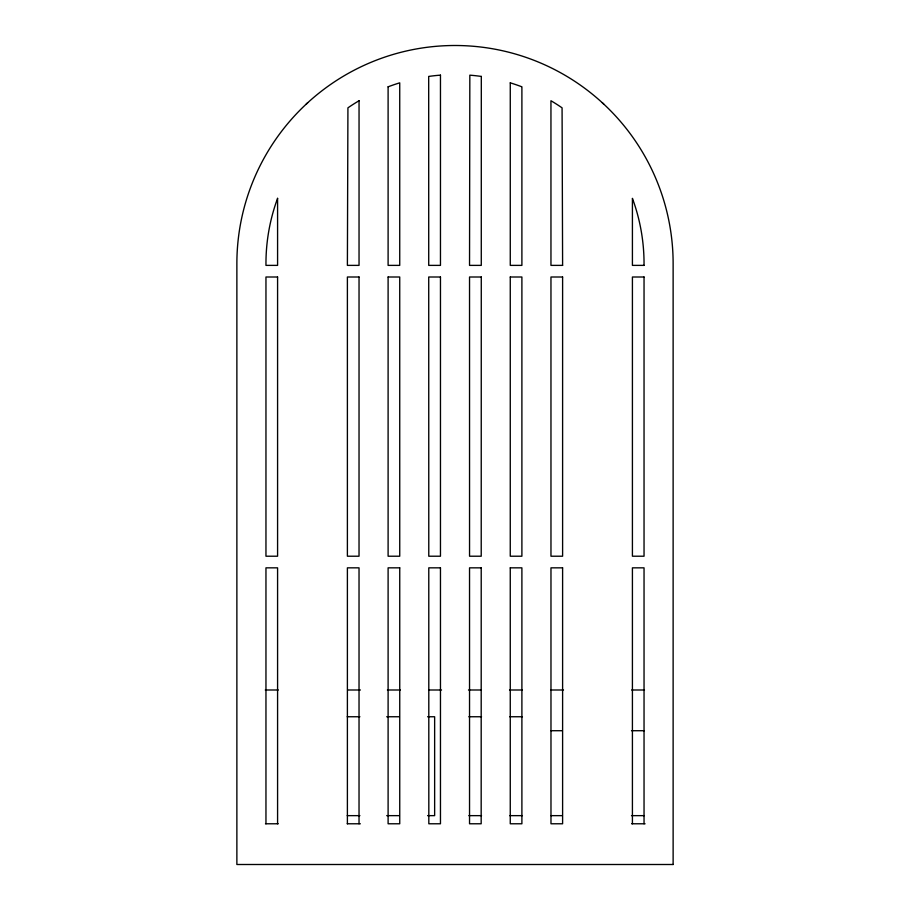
<?xml version="1.0" encoding="UTF-8"?>
<svg xmlns="http://www.w3.org/2000/svg" width="910" height="910" viewBox="0 0 910 910"><rect width="100%" height="100%" fill="white"/><g stroke="black" fill="none" stroke-linecap="round" stroke-linejoin="round"><path stroke-width="1.36" d="M359.029 823.778L359.029 567.84L347.392 567.84L347.392 823.778M306.238 104.104L307.637 102.807M265.276 689.996L278.312 689.996M347.643 689.996L360.428 689.996M387.41 689.996L400.366 689.996M428.587 689.996L441.521 689.996M468.479 689.996L481.253 689.996M509.543 689.996L522.408 689.996M550.721 689.996L563.506 689.996M631.677 689.996L644.462 689.996M347.211 716.75L359.905 716.75M386.693 716.75L399.388 716.75M427.586 716.75L434.639 716.75L434.639 815.644L427.586 815.644M468.832 716.75L481.526 716.75M509.725 716.75L522.42 716.75M550.982 730.719L562.278 730.719M631.494 730.719L644.212 730.719M347.211 815.644L359.905 815.644M386.693 815.644L399.388 815.644M468.832 815.644L481.526 815.644M509.725 815.644L522.42 815.644M550.982 815.644L562.278 815.644M631.494 815.644L644.212 815.644M265.481 823.778L278.221 823.778M347.233 823.778L360.349 823.778M631.62 823.778L645.076 823.778M602.363 102.807L603.762 104.104M644.041 823.778L644.041 567.84L632.416 567.84L632.416 823.778M277.584 823.778L277.584 567.84L265.959 567.84L265.959 823.778M359.04 277.004L359.029 556.215L347.392 556.215L347.392 277.004L359.04 277.004M359.052 100.737L359.04 265.379L347.392 265.379L347.927 107.835A189.041 189.041 0 0 1 359.052 100.737M388.104 277.004L388.104 556.215L399.74 556.215L399.729 277.004L388.104 277.004M388.104 86.814L388.104 265.379L399.729 265.379L399.729 82.844A189.041 189.041 0 0 0 388.798 86.552L388.104 86.814M440.463 567.84L440.463 823.778L428.826 823.778L428.781 567.84L440.463 567.84M481.219 567.851L481.174 823.778L469.537 823.778L469.537 567.84L481.219 567.851M481.276 277.004L481.219 556.215L469.549 556.215L469.537 277.004L481.276 277.004M481.31 76.429L481.276 265.379L469.537 265.379L469.833 75.166A189.041 189.041 0 0 1 481.31 76.429M510.26 567.84L510.26 823.778L521.896 823.778L521.896 567.84L510.26 567.84M510.271 277.004L510.26 556.215L521.896 556.215L521.896 277.004L510.271 277.004M510.271 82.844L510.271 265.379L521.896 265.379L521.896 86.814L521.202 86.552A189.041 189.041 0 0 0 510.271 82.844M277.584 198.346L277.357 198.971A189.041 189.041 0 0 0 265.959 263.627L265.959 265.379L277.584 265.379L277.584 198.346M440.463 75.143L440.167 75.166A189.041 189.041 0 0 0 428.69 76.429L428.724 265.379L440.463 265.379L440.463 75.143M562.607 265.379L550.96 265.379L550.948 100.737A189.041 189.041 0 0 1 562.073 107.835L562.607 265.379M644.041 265.379L632.416 265.379L632.416 198.346L632.643 198.971A189.041 189.041 0 0 1 644.041 263.627L644.041 265.379M277.584 277.004L265.959 277.004L265.959 556.215L277.584 556.215L277.584 277.004M440.463 277.004L428.724 277.004L428.781 556.215L440.463 556.215L440.463 277.004M562.607 277.004L550.96 277.004L550.971 556.215L562.607 556.215L562.607 277.004M644.041 277.004L632.416 277.004L632.416 556.215L644.041 556.215L644.041 277.004M399.74 567.84L388.104 567.84L388.104 823.778L399.74 823.778L399.74 567.84M562.607 567.84L550.971 567.84L550.982 823.778L562.607 823.778L562.607 567.84M673.127 864.5L236.873 864.5L236.873 263.627A218.127 218.127 0 0 1 455 45.5A218.127 218.127 0 0 1 673.127 263.627L673.127 864.5"/></g></svg>
